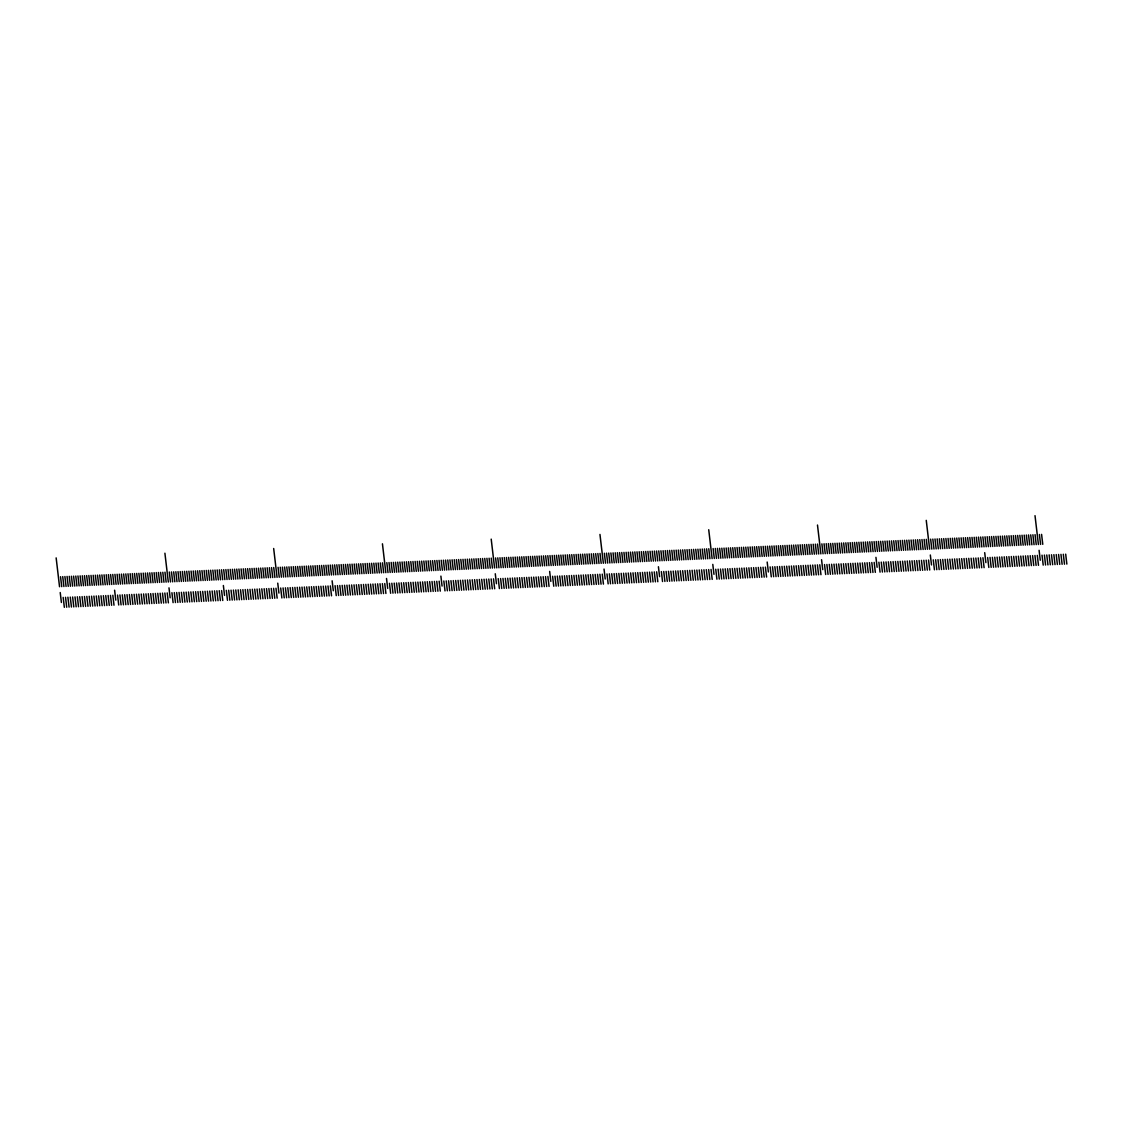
<?xml version="1.0" encoding="UTF-8"?>
<svg xmlns="http://www.w3.org/2000/svg" width="1123" height="1123" viewBox="0 0 1123 1123"><rect width="100%" height="100%" fill="white"/><g stroke="black" fill="none" stroke-linecap="round" stroke-linejoin="round"><path stroke-width="1.5" d="M1065.685 554.158L1066.85 564.083M1063.313 554.257L1064.492 564.195M1060.954 554.355L1062.119 564.293M1058.582 554.467L1059.761 564.392M1056.224 554.565L1057.389 564.49M1053.865 554.664L1055.03 564.602M1051.493 554.776L1052.658 564.701M1049.135 554.874L1050.3 564.799M1046.762 554.973L1047.941 564.911M1044.404 555.071L1045.569 565.009M1041.582 534.38L1042.762 544.318M1042.032 555.183L1043.211 565.108M1039.407 534.478L1040.586 544.416M1035.013 515.668L1038.41 544.501M1039.084 550.312L1040.263 560.251M1035.055 534.66L1036.234 544.599M1037.315 555.38L1038.48 565.318M1032.893 534.759L1034.058 544.697M1034.943 555.478L1036.108 565.416M1030.717 534.857L1031.883 544.781M1032.584 555.59L1033.75 565.515M1028.542 534.941L1029.707 544.88M1030.212 555.688L1031.377 565.613M1026.366 535.039L1027.531 544.978M1027.854 555.787L1029.019 565.725M1024.19 535.138L1025.355 545.062M1025.481 555.885L1026.661 565.824M1022.014 535.236L1023.179 545.16M1023.123 555.997L1024.288 565.922M1019.838 535.32L1021.004 545.259M1020.765 556.096L1021.93 566.02M1017.663 535.418L1018.828 545.343M1018.393 556.194L1019.558 566.132M1015.487 535.517L1016.652 545.441M1016.034 556.292L1017.199 566.231M1013.311 535.601L1014.476 545.539M1013.662 556.404L1014.827 566.329M1011.135 535.699L1012.3 545.624M1008.959 535.797L1010.124 545.722M1011.304 556.503L1012.469 566.441M1006.784 535.882L1007.949 545.82M1008.931 556.601L1010.11 566.539M1004.608 535.98L1005.773 545.904M1006.573 556.713L1007.738 566.638M1002.432 536.078L1003.597 546.003M1004.201 556.811L1005.38 566.736M1000.256 536.162L1001.421 546.101M1001.842 556.91L1003.007 566.848M998.08 536.261L999.245 546.199M999.484 557.008L1000.649 566.947M995.904 536.359L997.07 546.283M997.112 557.12L998.277 567.045M993.729 536.443L994.894 546.382M994.753 557.219L995.919 567.143M991.553 536.541L992.732 546.48M992.381 557.317L993.56 567.255M989.377 536.64L990.556 546.564M990.023 557.415L991.188 567.354M987.201 536.724L988.38 546.662M987.65 557.527L988.83 567.452M985.025 536.822L986.205 546.761M982.85 536.92L984.029 546.845M984.703 552.656L985.882 562.595M980.674 537.019L981.853 546.943M982.934 557.724L984.099 567.662M978.512 537.103L979.677 547.041M980.561 557.822L981.727 567.761M976.336 537.201L977.501 547.126M978.203 557.934L979.368 567.859M974.16 537.299L975.325 547.224M975.831 558.033L976.996 567.971M971.985 537.384L973.15 547.322M973.473 558.131L974.638 568.07M969.809 537.482L970.974 547.406M971.1 558.243L972.279 568.168M967.633 537.58L968.798 547.505M968.742 558.342L969.907 568.266M965.457 537.664L966.622 547.603M966.384 558.44L967.549 568.378M963.281 537.763L964.446 547.701M964.011 558.538L965.176 568.477M961.106 537.861L962.271 547.785M961.653 558.65L962.818 568.575M958.93 537.945L960.095 547.884M959.281 558.749L960.446 568.673M956.754 538.043L957.919 547.982M954.578 538.142L955.743 548.066M956.922 558.847L958.087 568.785M952.402 538.226L953.567 548.164M954.55 558.945L955.729 568.884M950.226 538.324L951.392 548.263M952.192 559.057L953.357 568.982M948.051 538.422L949.216 548.347M949.819 559.156L950.999 569.08M945.875 538.507L947.04 548.445M947.461 559.254L948.626 569.193M943.699 538.605L944.864 548.543M945.103 559.352L946.268 569.291M941.523 538.703L942.688 548.628M942.73 559.465L943.896 569.389M939.347 538.801L940.513 548.726M940.372 559.563L941.537 569.501M937.172 538.886L938.351 548.824M938 559.661L939.179 569.6M934.996 538.984L936.175 548.908M935.641 559.773L936.807 569.698M932.82 539.082L933.999 549.007M933.269 559.872L934.448 569.796M930.644 539.166L931.823 549.105M926.25 520.356L929.647 549.189M930.321 555.001L931.5 564.939M926.293 539.363L927.472 549.287M928.553 560.068L929.718 570.007M924.131 539.447L925.296 549.386M926.18 560.18L927.345 570.105M921.955 539.545L923.12 549.484M923.822 560.279L924.987 570.203M919.779 539.644L920.944 549.568M921.45 560.377L922.615 570.316M917.603 539.728L918.768 549.666M919.091 560.475L920.256 570.414M915.427 539.826L916.593 549.765M916.719 560.588L917.898 570.512M913.252 539.924L914.417 549.849M914.361 560.686L915.526 570.61M911.076 540.009L912.241 549.947M912.002 560.784L913.167 570.723M908.9 540.107L910.065 550.045M909.63 560.882L910.795 570.821M906.724 540.205L907.889 550.13M907.272 560.995L908.437 570.919M904.548 540.303L905.714 550.228M904.899 561.093L906.064 571.031M902.373 540.388L903.538 550.326M900.197 540.486L901.362 550.41M902.541 561.191L903.706 571.13M898.021 540.584L899.186 550.509M900.169 561.303L901.348 571.228M895.845 540.668L897.01 550.607M897.81 561.402L898.976 571.326M893.669 540.767L894.834 550.691M895.438 561.5L896.617 571.439M891.494 540.865L892.659 550.789M893.08 561.598L894.245 571.537M889.318 540.949L890.483 550.888M890.721 561.711L891.887 571.635M887.142 541.047L888.307 550.972M888.349 561.809L889.514 571.733M884.966 541.146L886.131 551.07M885.991 561.907L887.156 571.846M882.79 541.23L883.969 551.168M883.619 562.005L884.798 571.944M880.614 541.328L881.794 551.267M881.26 562.118L882.425 572.042M878.439 541.426L879.618 551.351M878.888 562.216L880.067 572.14M876.263 541.511L877.442 551.449M874.087 541.609L875.266 551.547M875.94 557.345L877.119 567.283M871.911 541.707L873.09 551.632M874.171 562.412L875.336 572.351M869.749 541.791L870.915 551.73M871.799 562.525L872.964 572.449M867.574 541.89L868.739 551.828M869.441 562.623L870.606 572.562M865.398 541.988L866.563 551.912M867.068 562.721L868.233 572.66M863.222 542.086L864.387 552.011M864.71 562.834L865.875 572.758M861.046 542.17L862.211 552.109M862.338 562.932L863.517 572.856M858.87 542.269L860.036 552.193M859.979 563.03L861.144 572.969M856.695 542.367L857.86 552.291M857.621 563.128L858.786 573.067M854.519 542.451L855.684 552.39M855.249 563.241L856.414 573.165M852.343 542.549L853.508 552.474M852.89 563.339L854.056 573.263M850.167 542.648L851.332 552.572M850.518 563.437L851.683 573.376M847.991 542.732L849.156 552.67M845.816 542.83L846.981 552.755M848.16 563.535L849.325 573.474M843.64 542.928L844.805 552.853M845.787 563.648L846.967 573.572M841.464 543.013L842.629 552.951M843.429 563.746L844.594 573.671M839.288 543.111L840.453 553.049M841.057 563.844L842.236 573.783M837.112 543.209L838.277 553.134M838.699 563.943L839.864 573.881M834.936 543.293L836.102 553.232M836.34 564.055L837.505 573.979M832.761 543.392L833.926 553.33M833.968 564.153L835.133 574.078M830.585 543.49L831.75 553.414M831.61 564.251L832.775 574.19M828.409 543.574L829.588 553.513M829.237 564.364L830.416 574.288M826.233 543.672L827.412 553.611M826.879 564.462L828.044 574.386M824.057 543.771L825.237 553.695M824.507 564.56L825.686 574.499M821.882 543.869L823.061 553.793M817.488 525.045L820.885 553.892M821.559 559.703L822.738 569.628M817.53 544.051L818.709 553.976M819.79 564.771L820.955 574.695M815.368 544.15L816.533 554.074M817.418 564.869L818.583 574.794M813.192 544.234L814.357 554.172M815.059 564.967L816.224 574.906M811.017 544.332L812.182 554.257M812.687 565.066L813.852 575.004M808.841 544.43L810.006 554.355M810.329 565.178L811.494 575.102M806.665 544.515L807.83 554.453M807.956 565.276L809.136 575.201M804.489 544.613L805.654 554.551M805.598 565.374L806.763 575.313M802.313 544.711L803.478 554.636M803.24 565.473L804.405 575.411M800.138 544.795L801.303 554.734M800.867 565.585L802.033 575.509M797.962 544.894L799.127 554.832M798.509 565.683L799.674 575.608M795.786 544.992L796.951 554.916M796.137 565.781L797.302 575.72M793.61 545.076L794.775 555.015M791.434 545.174L792.599 555.113M793.779 565.894L794.944 575.818M789.258 545.273L790.424 555.197M791.406 565.992L792.585 575.917M787.083 545.371L788.248 555.295M789.048 566.09L790.213 576.029M784.907 545.455L786.072 555.394M786.676 566.189L787.855 576.127M782.731 545.553L783.896 555.478M784.317 566.301L785.482 576.225M780.555 545.652L781.72 555.576M781.959 566.399L783.124 576.324M778.379 545.736L779.544 555.674M779.587 566.497L780.752 576.436M776.204 545.834L777.369 555.759M777.228 566.596L778.393 576.534M774.028 545.932L775.207 555.857M774.856 566.708L776.035 576.632M771.852 546.017L773.031 555.955M772.498 566.806L773.663 576.731M769.676 546.115L770.855 556.039M770.125 566.904L771.304 576.843M767.5 546.213L768.679 556.138M765.325 546.297L766.504 556.236M767.177 562.047L768.357 571.972M763.149 546.396L764.328 556.334M765.409 567.115L766.574 577.04M760.987 546.494L762.152 556.418M763.036 567.213L764.202 577.138M758.811 546.578L759.976 556.517M760.678 567.312L761.843 577.25M756.635 546.676L757.8 556.615M758.306 567.424L759.471 577.348M754.459 546.775L755.625 556.699M755.947 567.522L757.113 577.447M752.284 546.859L753.449 556.797M753.575 567.62L754.754 577.559M750.108 546.957L751.273 556.896M751.217 567.719L752.382 577.657M747.932 547.055L749.097 556.98M748.859 567.831L750.024 577.755M745.756 547.154L746.921 557.078M746.486 567.929L747.651 577.854M743.58 547.238L744.746 557.176M744.128 568.027L745.293 577.966M741.405 547.336L742.57 557.261M741.756 568.126L742.921 578.064M739.229 547.434L740.394 557.359M737.053 547.519L738.218 557.457M739.397 568.238L740.562 578.163M734.877 547.617L736.042 557.541M737.025 568.336L738.204 578.261M732.701 547.715L733.866 557.64M734.667 568.435L735.832 578.373M730.526 547.799L731.691 557.738M732.294 568.533L733.473 578.471M728.35 547.898L729.515 557.822M729.936 568.645L731.101 578.57M726.174 547.996L727.339 557.92M727.578 568.743L728.743 578.668M723.998 548.08L725.163 558.019M725.205 568.842L726.37 578.78M721.822 548.178L722.987 558.117M722.847 568.954L724.012 578.878M719.646 548.277L720.826 558.201M720.475 569.052L721.654 578.977M717.471 548.361L718.65 558.299M718.116 569.15L719.282 579.089M715.295 548.459L716.474 558.398M715.744 569.249L716.923 579.187M713.119 548.557L714.298 558.482M708.725 529.733L712.122 558.58M712.796 564.392L713.975 574.316M708.767 548.74L709.947 558.678M711.027 569.459L712.193 579.384M706.606 548.838L707.771 558.763M708.655 569.558L709.82 579.496M704.43 548.936L705.595 558.861M706.297 569.656L707.462 579.594M702.254 549.021L703.419 558.959M703.924 569.768L705.09 579.693M700.078 549.119L701.243 559.043M701.566 569.866L702.731 579.791M697.902 549.217L699.067 559.142M699.194 569.965L700.373 579.903M695.727 549.301L696.892 559.24M696.836 570.063L698.001 580.001M693.551 549.4L694.716 559.324M694.477 570.175L695.642 580.1M691.375 549.498L692.54 559.422M692.105 570.273L693.27 580.198M689.199 549.582L690.364 559.521M689.747 570.372L690.912 580.31M687.023 549.68L688.188 559.619M687.374 570.484L688.539 580.409M684.848 549.779L686.013 559.703M682.672 549.863L683.837 559.801M685.016 570.582L686.181 580.507M680.496 549.961L681.661 559.9M682.644 570.681L683.823 580.619M678.32 550.059L679.485 559.984M680.285 570.779L681.45 580.717M676.144 550.144L677.309 560.082M677.913 570.891L679.092 580.816M673.968 550.242L675.134 560.18M675.555 570.989L676.72 580.914M671.793 550.34L672.958 560.265M673.196 571.088L674.361 581.026M669.617 550.424L670.782 560.363M670.824 571.186L671.989 581.124M667.441 550.523L668.606 560.461M668.466 571.298L669.631 581.223M665.265 550.621L666.444 560.545M666.093 571.396L667.273 581.321M663.089 550.719L664.269 560.644M663.735 571.495L664.9 581.433M660.914 550.803L662.093 560.742M661.363 571.593L662.542 581.532M658.738 550.902L659.917 560.826M656.562 551L657.741 560.924M658.415 566.736L659.594 576.661M654.386 551.084L655.565 561.023M656.646 571.804L657.811 581.728M652.224 551.182L653.389 561.107M654.274 571.902L655.439 581.84M650.049 551.281L651.214 561.205M651.916 572.014L653.081 581.939M647.873 551.365L649.038 561.303M649.543 572.112L650.708 582.037M645.697 551.463L646.862 561.402M647.185 572.211L648.35 582.149M643.521 551.561L644.686 561.486M644.813 572.309L645.992 582.247M641.345 551.646L642.51 561.584M642.454 572.421L643.619 582.346M639.169 551.744L640.335 561.682M640.096 572.519L641.261 582.444M636.994 551.842L638.159 561.767M637.724 572.618L638.889 582.556M634.818 551.926L635.983 561.865M635.365 572.716L636.53 582.655M632.642 552.025L633.807 561.963M632.993 572.828L634.158 582.753M630.466 552.123L631.631 562.047M628.29 552.221L629.456 562.146M630.635 572.927L631.8 582.851M626.115 552.305L627.28 562.244M628.262 573.025L629.442 582.963M623.939 552.404L625.104 562.328M625.904 573.123L627.069 583.062M621.763 552.502L622.928 562.426M623.532 573.235L624.711 583.16M619.587 552.586L620.752 562.525M621.173 573.334L622.339 583.258M617.411 552.684L618.576 562.609M618.815 573.432L619.98 583.37M615.236 552.783L616.401 562.707M616.443 573.544L617.608 583.469M613.06 552.867L614.225 562.805M614.084 573.642L615.25 583.567M610.884 552.965L612.063 562.89M611.712 573.741L612.891 583.679M608.708 553.063L609.887 562.988M609.354 573.839L610.519 583.778M606.532 553.148L607.711 563.086M606.981 573.951L608.161 583.876M604.356 553.246L605.536 563.184M599.963 534.436L603.36 563.269M604.034 569.08L605.213 579.019M600.005 553.428L601.184 563.367M602.265 574.148L603.43 584.086M597.843 553.527L599.008 563.465M599.893 574.246L601.058 584.185M595.667 553.625L596.832 563.549M597.534 574.358L598.699 584.283M593.491 553.709L594.657 563.648M595.162 574.457L596.327 584.381M591.316 553.807L592.481 563.746M592.804 574.555L593.969 584.493M589.14 553.906L590.305 563.83M590.431 574.653L591.61 584.592M586.964 554.004L588.129 563.928M588.073 574.765L589.238 584.69M584.788 554.088L585.953 564.027M585.715 574.864L586.88 584.788M582.612 554.186L583.778 564.111M583.342 574.962L584.507 584.901M580.437 554.285L581.602 564.209M580.984 575.074L582.149 584.999M578.261 554.369L579.426 564.308M578.612 575.173L579.777 585.097M576.085 554.467L577.25 564.392M573.909 554.565L575.074 564.49M576.253 575.271L577.419 585.209M571.733 554.65L572.898 564.588M573.881 575.369L575.06 585.308M569.558 554.748L570.723 564.672M571.523 575.481L572.688 585.406M567.382 554.846L568.547 564.771M569.15 575.58L570.33 585.504M565.206 554.93L566.371 564.869M566.792 575.678L567.957 585.616M563.03 555.029L564.195 564.967M564.434 575.776L565.599 585.715M560.854 555.127L562.019 565.051M562.062 575.888L563.227 585.813M558.678 555.211L559.844 565.15M559.703 575.987L560.868 585.911M556.503 555.309L557.682 565.248M557.331 576.085L558.51 586.024M554.327 555.408L555.506 565.332M554.973 576.183L556.138 586.122M552.151 555.492L553.33 565.431M552.6 576.296L553.779 586.22M549.975 555.59L551.154 565.529M547.799 555.688L548.979 565.613M549.652 571.425L550.832 581.363M545.624 555.787L546.803 565.711M547.884 576.492L549.049 586.431M543.462 555.871L544.627 565.81M545.511 576.604L546.676 586.529M541.286 555.969L542.451 565.894M543.153 576.703L544.318 586.627M539.11 556.067L540.275 565.992M540.781 576.801L541.946 586.739M536.934 556.152L538.099 566.09M538.422 576.899L539.587 586.838M534.759 556.25L535.924 566.174M536.05 577.011L537.229 586.936M532.583 556.348L533.748 566.273M533.692 577.11L534.857 587.034M530.407 556.432L531.572 566.371M531.333 577.208L532.499 587.147M528.231 556.531L529.396 566.469M528.961 577.306L530.126 587.245M526.055 556.629L527.22 566.554M526.603 577.419L527.768 587.343M523.88 556.713L525.045 566.652M524.23 577.517L525.396 587.441M521.704 556.811L522.869 566.75M519.528 556.91L520.693 566.834M521.872 577.615L523.037 587.554M517.352 556.994L518.517 566.933M519.5 577.713L520.679 587.652M515.176 557.092L516.341 567.031M517.141 577.826L518.307 587.75M513 557.19L514.166 567.115M514.769 577.924L515.948 587.848M510.825 557.289L511.99 567.213M512.411 578.022L513.576 587.961M508.649 557.373L509.814 567.312M510.053 578.134L511.218 588.059M506.473 557.471L507.638 567.396M507.68 578.233L508.845 588.157M504.297 557.57L505.462 567.494M505.322 578.331L506.487 588.27M502.121 557.654L503.301 567.592M502.95 578.429L504.129 588.368M499.946 557.752L501.125 567.677M500.591 578.542L501.756 588.466M497.77 557.85L498.949 567.775M498.219 578.64L499.398 588.564M495.594 557.934L496.773 567.873M491.2 539.124L494.597 567.957M495.271 573.769L496.45 583.707M491.256 558.131L492.421 568.056M493.502 578.836L494.667 588.775M489.081 558.215L490.246 568.154M491.13 578.949L492.295 588.873M486.905 558.313L488.07 568.252M488.772 579.047L489.937 588.971M484.729 558.412L485.894 568.336M486.399 579.145L487.564 589.084M482.553 558.496L483.718 568.435M484.041 579.243L485.206 589.182M480.377 558.594L481.542 568.533M481.669 579.356L482.848 589.28M478.201 558.692L479.367 568.617M479.31 579.454L480.476 589.378M476.026 558.777L477.191 568.715M476.952 579.552L478.117 589.491M473.85 558.875L475.015 568.814M474.58 579.65L475.745 589.589M471.674 558.973L472.839 568.898M472.221 579.763L473.387 589.687M469.498 559.072L470.663 568.996M469.849 579.861L471.014 589.8M467.322 559.156L468.488 569.094M465.147 559.254L466.312 569.179M467.491 579.959L468.656 589.898M462.971 559.352L464.136 569.277M465.119 580.072L466.298 589.996M460.795 559.436L461.96 569.375M462.76 580.17L463.925 590.094M458.619 559.535L459.784 569.459M460.388 580.268L461.567 590.207M456.443 559.633L457.608 569.558M458.03 580.366L459.195 590.305M454.268 559.717L455.433 569.656M455.671 580.479L456.836 590.403M452.092 559.816L453.257 569.74M453.299 580.577L454.464 590.501M449.916 559.914L451.081 569.838M450.941 580.675L452.106 590.614M447.74 559.998L448.919 569.937M448.568 580.773L449.747 590.712M445.564 560.096L446.743 570.035M446.21 580.886L447.375 590.81M443.388 560.195L444.568 570.119M443.838 580.984L445.017 590.909M441.213 560.279L442.392 570.217M439.037 560.377L440.216 570.316M440.89 576.113L442.069 586.052M436.875 560.475L438.04 570.4M439.121 581.181L440.286 591.119M434.699 560.559L435.864 570.498M436.749 581.293L437.914 591.217M432.523 560.658L433.689 570.596M434.39 581.391L435.556 591.33M430.348 560.756L431.513 570.681M432.018 581.489L433.183 591.428M428.172 560.854L429.337 570.779M429.66 581.602L430.825 591.526M425.996 560.939L427.161 570.877M427.287 581.7L428.467 591.624M423.82 561.037L424.985 570.961M424.929 581.798L426.094 591.737M421.644 561.135L422.81 571.06M422.571 581.896L423.736 591.835M419.469 561.219L420.634 571.158M420.199 582.009L421.364 591.933M417.293 561.318L418.458 571.242M417.84 582.107L419.005 592.032M415.117 561.416L416.282 571.34M415.468 582.205L416.633 592.144M412.941 561.5L414.106 571.439M410.765 561.598L411.93 571.537M413.11 582.304L414.275 592.242M408.59 561.697L409.755 571.621M410.737 582.416L411.916 592.34M406.414 561.781L407.579 571.719M408.379 582.514L409.544 592.439M404.238 561.879L405.403 571.818M406.007 582.612L407.186 592.551M402.062 561.977L403.227 571.902M403.648 582.711L404.813 592.649M399.886 562.062L401.051 572M401.29 582.823L402.455 592.747M397.71 562.16L398.876 572.098M398.918 582.921L400.083 592.86M395.535 562.258L396.7 572.183M396.559 583.019L397.724 592.958M393.359 562.356L394.538 572.281M394.187 583.132L395.366 593.056M391.183 562.441L392.362 572.379M391.829 583.23L392.994 593.155M389.007 562.539L390.186 572.463M389.456 583.328L390.636 593.267M386.831 562.637L388.011 572.562M382.438 543.813L385.835 572.66M386.509 578.471L387.688 588.396M382.494 562.82L383.659 572.744M384.74 583.539L385.905 593.463M380.318 562.918L381.483 572.842M382.367 583.637L383.533 593.562M378.142 563.002L379.307 572.941M380.009 583.735L381.174 593.674M375.966 563.1L377.131 573.025M377.637 583.834L378.816 593.772M373.791 563.199L374.956 573.123M375.279 583.946L376.444 593.87M371.615 563.283L372.78 573.221M372.906 584.044L374.085 593.969M369.439 563.381L370.604 573.32M370.548 584.142L371.713 594.081M367.263 563.479L368.428 573.404M368.19 584.241L369.355 594.179M365.087 563.564L366.252 573.502M365.817 584.353L366.982 594.278M362.911 563.662L364.077 573.6M363.459 584.451L364.624 594.39M360.736 563.76L361.901 573.685M361.087 584.55L362.252 594.488M358.56 563.844L359.725 573.783M356.384 563.943L357.549 573.881M358.728 584.662L359.893 594.586M354.208 564.041L355.373 573.965M356.356 584.76L357.535 594.685M352.032 564.139L353.198 574.064M353.998 584.858L355.163 594.797M349.857 564.223L351.022 574.162M351.625 584.957L352.804 594.895M347.681 564.322L348.846 574.246M349.267 585.069L350.432 594.993M345.505 564.42L346.67 574.344M346.909 585.167L348.074 595.092M343.329 564.504L344.494 574.443M344.536 585.265L345.702 595.204M341.153 564.602L342.333 574.527M342.178 585.364L343.343 595.302M338.978 564.701L340.157 574.625M339.806 585.476L340.985 595.401M336.802 564.785L337.981 574.723M337.447 585.574L338.613 595.499M334.626 564.883L335.805 574.808M335.075 585.673L336.254 595.611M332.45 564.981L333.629 574.906M330.274 565.066L331.453 575.004M332.127 580.816L333.306 590.74M328.113 565.164L329.278 575.102M330.359 585.883L331.524 595.808M325.937 565.262L327.102 575.187M327.986 585.981L329.151 595.92M323.761 565.346L324.926 575.285M325.628 586.08L326.793 596.018M321.585 565.445L322.75 575.383M323.256 586.192L324.435 596.116M319.409 565.543L320.574 575.467M320.897 586.29L322.062 596.215M317.233 565.627L318.399 575.566M318.525 586.388L319.704 596.327M315.058 565.725L316.223 575.664M316.167 586.487L317.332 596.425M312.882 565.824L314.047 575.748M313.808 586.599L314.973 596.524M310.706 565.922L311.871 575.846M311.436 586.697L312.601 596.622M308.53 566.006L309.695 575.945M309.078 586.796L310.243 596.734M306.354 566.104L307.52 576.029M306.705 586.894L307.87 596.832M304.179 566.203L305.344 576.127M302.003 566.287L303.168 576.225M304.347 587.006L305.512 596.931M299.827 566.385L300.992 576.31M301.975 587.104L303.154 597.029M297.651 566.483L298.816 576.408M299.616 587.203L300.782 597.141M295.475 566.568L296.64 576.506M297.244 587.301L298.423 597.239M293.3 566.666L294.465 576.604M294.886 587.413L296.051 597.338M291.124 566.764L292.289 576.689M292.527 587.511L293.693 597.436M288.948 566.848L290.113 576.787M290.155 587.61L291.32 597.548M286.772 566.947L287.951 576.885M287.797 587.722L288.962 597.647M284.596 567.045L285.775 576.969M285.424 587.82L286.604 597.745M282.42 567.129L283.6 577.068M283.066 587.919L284.231 597.857M280.245 567.227L281.424 577.166M280.694 588.017L281.873 597.955M278.069 567.326L279.248 577.25M273.675 548.501L277.072 577.348M277.746 583.16L278.925 593.084M273.731 567.508L274.896 577.447M275.977 588.227L277.142 598.152M271.555 567.606L272.721 577.531M273.605 588.326L274.77 598.264M269.38 567.705L270.545 577.629M271.247 588.424L272.412 598.362M267.204 567.789L268.369 577.727M268.874 588.536L270.053 598.461M265.028 567.887L266.193 577.812M266.516 588.634L267.681 598.559M262.852 567.985L264.017 577.91M264.144 588.733L265.323 598.671M260.676 568.07L261.841 578.008M261.785 588.831L262.95 598.77M258.501 568.168L259.666 578.092M259.427 588.943L260.592 598.868M256.325 568.266L257.49 578.191M257.055 589.042L258.22 598.966M254.149 568.35L255.314 578.289M254.696 589.14L255.862 599.078M251.973 568.449L253.138 578.387M252.324 589.252L253.489 599.177M249.797 568.547L250.962 578.471M247.622 568.631L248.787 578.57M249.966 589.35L251.131 599.275M245.446 568.729L246.611 578.668M247.593 589.449L248.773 599.387M243.27 568.828L244.435 578.752M245.235 589.547L246.4 599.485M241.094 568.912L242.259 578.85M242.863 589.659L244.042 599.584M238.918 569.01L240.083 578.949M240.504 589.757L241.67 599.682M236.742 569.108L237.908 579.033M238.146 589.856L239.311 599.794M234.567 569.207L235.732 579.131M235.774 589.954L236.939 599.893M232.391 569.291L233.57 579.229M233.416 590.066L234.581 599.991M230.215 569.389L231.394 579.314M231.043 590.165L232.222 600.089M228.039 569.487L229.218 579.412M228.685 590.263L229.85 600.201M225.863 569.572L227.043 579.51M226.313 590.361L227.492 600.3M223.688 569.67L224.867 579.594M221.512 569.768L222.691 579.693M223.365 585.504L224.544 595.429M219.35 569.852L220.515 579.791M221.596 590.572L222.761 600.496M217.174 569.951L218.339 579.875M219.224 590.67L220.389 600.608M214.998 570.049L216.163 579.973M216.865 590.782L218.03 600.707M212.823 570.133L213.988 580.072M214.493 590.88L215.672 600.805M210.647 570.231L211.812 580.17M212.135 590.979L213.3 600.917M208.471 570.33L209.636 580.254M209.762 591.077L210.942 601.016M206.295 570.414L207.46 580.352M207.404 591.189L208.569 601.114M204.119 570.512L205.284 580.451M205.046 591.288L206.211 601.212M201.943 570.61L203.109 580.535M202.673 591.386L203.839 601.324M199.768 570.695L200.933 580.633M200.315 591.484L201.48 601.423M197.592 570.793L198.757 580.731M197.943 591.596L199.108 601.521M195.416 570.891L196.581 580.816M193.24 570.989L194.405 580.914M195.584 591.695L196.75 601.619M191.064 571.074L192.23 581.012M193.212 591.793L194.391 601.731M188.889 571.172L190.054 581.096M190.854 591.891L192.019 601.83M186.713 571.27L187.878 581.195M188.482 592.003L189.661 601.928M184.537 571.354L185.702 581.293M186.123 592.102L187.288 602.026M182.361 571.453L183.526 581.377M183.765 592.2L184.93 602.139M180.185 571.551L181.35 581.475M181.393 592.312L182.558 602.237M178.01 571.635L179.189 581.574M179.034 592.411L180.199 602.335M175.834 571.733L177.013 581.658M176.662 592.509L177.841 602.447M173.658 571.832L174.837 581.756M174.304 592.607L175.469 602.546M171.482 571.916L172.661 581.854M171.931 592.719L173.11 602.644M169.306 572.014L170.485 581.953M164.913 553.204L168.31 582.037M168.983 587.848L170.163 597.787M164.969 572.197L166.134 582.135M167.215 592.916L168.38 602.854M162.793 572.295L163.958 582.233M164.842 593.014L166.007 602.953M160.617 572.393L161.782 582.318M162.484 593.126L163.649 603.051M158.441 572.477L159.606 582.416M160.112 593.225L161.291 603.149M156.265 572.576L157.431 582.514M157.753 593.323L158.919 603.262M154.09 572.674L155.255 582.598M155.381 593.421L156.56 603.36M151.914 572.772L153.079 582.697M153.023 593.534L154.188 603.458M149.738 572.856L150.903 582.795M150.664 593.632L151.83 603.556M147.562 572.955L148.727 582.879M148.292 593.73L149.457 603.669M145.386 573.053L146.552 582.977M145.934 593.842L147.099 603.767M143.211 573.137L144.376 583.076M143.562 593.941L144.727 603.865M141.035 573.235L142.2 583.16M138.859 573.334L140.024 583.258M141.203 594.039L142.368 603.977M136.683 573.418L137.848 583.356M138.831 594.137L140.01 604.076M134.507 573.516L135.672 583.455M136.473 594.249L137.638 604.174M132.332 573.614L133.497 583.539M134.1 594.348L135.279 604.272M130.156 573.699L131.321 583.637M131.742 594.446L132.907 604.385M127.98 573.797L129.145 583.735M129.384 594.544L130.549 604.483M125.804 573.895L126.969 583.82M127.011 594.657L128.176 604.581M123.628 573.979L124.807 583.918M124.653 594.755L125.818 604.679M121.452 574.078L122.632 584.016M122.281 594.853L123.46 604.792M119.277 574.176L120.456 584.1M119.922 594.951L121.087 604.89M117.101 574.274L118.28 584.199M117.55 595.064L118.729 604.988M114.925 574.358L116.104 584.297M112.749 574.457L113.928 584.381M114.602 590.193L115.781 600.131M110.587 574.555L111.753 584.479M112.833 595.26L113.999 605.199M108.412 574.639L109.577 584.578M110.461 595.372L111.626 605.297M106.236 574.737L107.401 584.662M108.103 595.471L109.268 605.395M104.06 574.836L105.225 584.76M105.73 595.569L106.91 605.508M101.884 574.92L103.049 584.858M103.372 595.667L104.537 605.606M99.708 575.018L100.873 584.943M101 595.78L102.179 605.704M97.533 575.116L98.698 585.041M98.642 595.878L99.807 605.802M95.357 575.201L96.522 585.139M96.283 595.976L97.448 605.915M93.181 575.299L94.346 585.237M93.911 596.074L95.076 606.013M91.005 575.397L92.17 585.322M91.553 596.187L92.718 606.111M88.829 575.481L89.994 585.42M89.18 596.285L90.345 606.209M86.653 575.58L87.819 585.518M84.478 575.678L85.643 585.602M86.822 596.383L87.987 606.322M82.302 575.762L83.467 585.701M84.45 596.481L85.629 606.42M80.126 575.86L81.291 585.799M82.091 596.594L83.256 606.518M77.95 575.959L79.115 585.883M79.719 596.692L80.898 606.617M75.774 576.057L76.94 585.981M77.361 596.79L78.526 606.729M73.599 576.141L74.764 586.08M75.002 596.903L76.167 606.827M71.423 576.239L72.588 586.164M72.63 597.001L73.795 606.925M69.247 576.338L70.426 586.262M70.272 597.099L71.437 607.038M67.071 576.422L68.25 586.36M67.899 597.197L69.079 607.136M64.895 576.52L66.075 586.445M65.541 597.31L66.706 607.234M62.72 576.618L63.899 586.543M63.169 597.408L64.348 607.332M60.544 576.703L61.723 586.641M56.15 557.892L59.547 586.725M60.221 592.537L61.4 602.475"/></g></svg>
